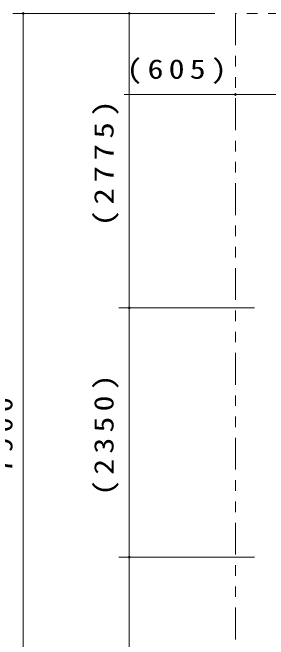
# Model space of a CAD drawing. Units: millimetres on the paper, with parts at other scales. Extents: x 197 to 617, y 140 to 437.
# Drawn here: x 515.2 to 539.3, y 269.9 to 329 of the extents above; entities that cross this region are included whole.
import ezdxf

# ---------------------------------------------------------------- set-up
doc = ezdxf.new("R2010")
doc.units = ezdxf.units.MM
doc.linetypes.add('USER3', pattern=[8, 3, -1, 1, -1, 1, -1])
doc.layers.add('線', color=2, linetype='Continuous', lineweight=25)
doc.layers.add('補助', color=2, linetype='Continuous', lineweight=13)
doc.styles.add('ＭＳ ゴシック', font='')
doc.styles.get('ＭＳ ゴシック').set_extended_font_data('MS Gothic')

# ---------------------------------------------------------------- blocks, each defined once
blk = doc.blocks.new('dimension_origin')
at = {"color": 0, "linetype": 'Continuous', "lineweight": -2}
blk.add_circle((0, 0), 1.25, dxfattribs=at)

msp = doc.modelspace()

# ---------------------------------------------------------------- linework, layer by layer
at = {"layer": '線', "linetype": 'USER3', "lineweight": 13}
msp.add_lwpolyline([(536.202, 249.877), (582.302, 249.877), (582.302, 328.877), (536.202, 328.877)], close=True, dxfattribs=at)
at = {"layer": '補助'}
for p, q in [((534.252, 328.877), (515.202, 328.877)), ((516.202, 249.877), (516.202, 328.877)), ((534.202, 328.877), (525.202, 328.877)), ((526.202, 301.127), (526.202, 328.877)), ((542.252, 321.231), (525.703, 321.231)), ((538.002, 301.127), (525.202, 301.127)), ((538.002, 301.127), (525.202, 301.127)), ((526.202, 277.627), (526.202, 301.127)), ((538.002, 277.627), (525.202, 277.627)), ((538.002, 277.627), (525.202, 277.627)), ((526.202, 249.877), (526.202, 277.627))]:
    msp.add_line(p, q, dxfattribs=at)

# ---------------------------------------------------------------- block references
at = {"layer": '補助', "xscale": 0.0667, "yscale": 0.0667}
for p, rotation in [((516.202, 328.877), 270), ((526.202, 328.877), 270), ((526.202, 301.127), 90), ((526.202, 301.127), 270), ((526.202, 277.627), 90), ((526.202, 277.627), 270)]:
    msp.add_blockref('dimension_origin', p, dxfattribs=dict(at, rotation=rotation))
msp.add_blockref('dimension_origin', (536.202, 321.231), dxfattribs=at)

# ---------------------------------------------------------------- texts
at = {"layer": '補助', "insert": (530.911, 322.231), "char_height": 1.833, "attachment_point": 8, "style": 'ＭＳ ゴシック'}
msp.add_mtext('\\T1.33;\\W1.2;(605)', dxfattribs=at)
at = {"layer": '補助', "char_height": 1.833, "attachment_point": 8, "rotation": 90, "style": 'ＭＳ ゴシック'}
for s, insert in [('\\T1.33;\\W1.25;(2775)', (525.202, 315.002)), ('\\T1.33;\\W1.2;(2350)', (525.202, 289.377)), ('\\T1.33;\\W1.15;7900', (515.202, 289.377))]:
    msp.add_mtext(s, dxfattribs=dict(at, insert=insert))

doc.saveas('drawing.dxf')
